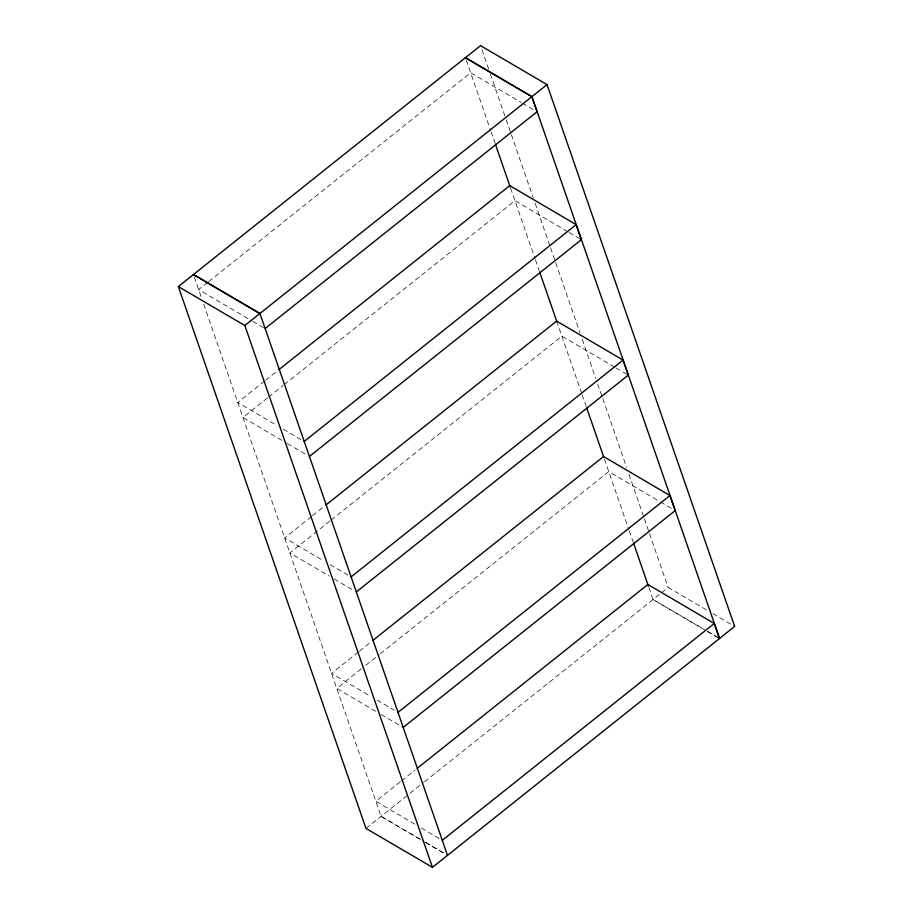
<?xml version="1.0" encoding="UTF-8"?>
<svg xmlns="http://www.w3.org/2000/svg" width="913" height="913" viewBox="0 0 913 913"><rect width="100%" height="100%" fill="white"/><g stroke="black" fill="none" stroke-linecap="round" stroke-linejoin="round"><path stroke-width="0.68" stroke-dasharray="4.57 3.42" d="M207.582 282.471L198.657 289.581L251.543 320.634M208.689 281.581L470.651 72.743L521.072 102.359M264.508 381.132L237.745 402.462L277.107 425.572M265.615 380.242L277.883 370.473M267.486 397.954L242.961 417.515L286.009 442.794M268.605 397.075L283.087 385.514M284.205 384.624L514.955 200.677L567.829 231.742M311.413 516.587L284.662 537.917L324.012 561.027M312.52 515.697L324.788 505.928M329.992 520.981L289.866 552.97L329.228 576.08M331.111 520.09L561.86 336.132L614.734 367.197M358.318 652.042L331.567 673.372L370.918 696.493M359.425 651.163L370.575 642.273M361.297 668.875L336.771 688.425L376.133 711.535M365.759 665.315L379.135 654.655M380.253 653.765L608.766 471.599L659.186 501.214M400.385 781.756L375.859 801.306L415.221 824.416M401.503 780.866L414.879 770.207M365.965 828.399L408.944 794.139M410.063 793.249L423.438 782.589M424.545 781.699L660.613 593.507M661.697 592.64L668.168 587.481L708.066 610.854M712.905 613.684L734.657 626.432M648.858 587.401L653.057 599.521L702.622 628.555M707.461 631.397L719.547 638.472M203.713 304.177L381.075 816.359L420.973 839.72M425.8 842.562L447.564 855.298M522.304 103.089L534.596 110.313M569.061 232.461L581.364 239.685M615.967 367.916L628.27 375.14M660.419 501.933L673.942 509.876M252.775 321.365L265.078 328.589M653.057 599.521L705.943 630.586M707.176 631.305L719.478 638.529M283.258 429.19L304.166 441.47M287.241 443.513L306.916 455.073M330.164 564.645L351.071 576.925M334.147 578.968L353.822 590.528M377.069 700.1L394.29 710.211M381.052 714.434L403.192 727.433M421.372 828.034L441.047 839.595M381.075 816.359L424.123 841.638M425.355 842.357L445.03 853.917M481.95 49.69L489.882 72.606M490.349 73.953L505.756 118.428M506.213 119.786L510.881 133.264M511.348 134.61L533.283 197.961M535.155 203.348L550.094 246.476M550.562 247.822L555.23 261.301M555.686 262.647L579.96 332.743M582.3 339.476L595.835 378.564M597.695 383.962L602.363 397.44M602.831 398.787L626.638 467.524M628.966 474.258L643.905 517.397M644.373 518.744L649.04 532.222M649.508 533.569L668.168 587.481M466.303 60.201L490.635 130.479M491.103 131.826L494.846 142.611M510.607 188.135L534.984 258.527M535.452 259.874L539.184 270.659M556.645 321.091L581.649 393.309M582.117 394.656L586.317 406.787M604.417 459.056L628.795 529.437M629.262 530.784L632.994 541.569M194.321 277.038L201.385 297.444"/><path stroke-width="1.37" d="M178.343 286.568L480.546 45.65L547.035 84.601L734.657 626.432L432.454 867.35L365.965 828.399L178.343 286.568L244.832 325.519L432.454 867.35M244.832 325.519L547.035 84.601M265.078 328.589L537.061 111.751L531.845 96.698L465.436 57.702L531.925 96.641L719.547 638.472M278.99 369.582L509.739 185.624L576.149 224.632L581.364 239.685L309.37 456.511M304.166 441.47L576.149 224.632M325.895 505.037L556.645 321.091L623.054 360.099L628.27 375.14L356.275 591.978M351.071 576.925L623.054 360.099M372.812 640.492L603.55 456.546L669.959 495.554L675.175 510.607L403.192 727.433M397.977 712.38L669.959 495.554M417.104 768.426L647.853 584.48L714.263 623.488L719.478 638.529M442.28 840.314L714.263 623.488M259.863 313.536L193.453 274.528L259.943 313.479L447.484 855.367M495.303 143.957L510.241 187.085M539.651 272.006L556.919 321.867M586.785 408.134L603.584 456.66M633.462 542.915L648.39 586.043"/></g></svg>
